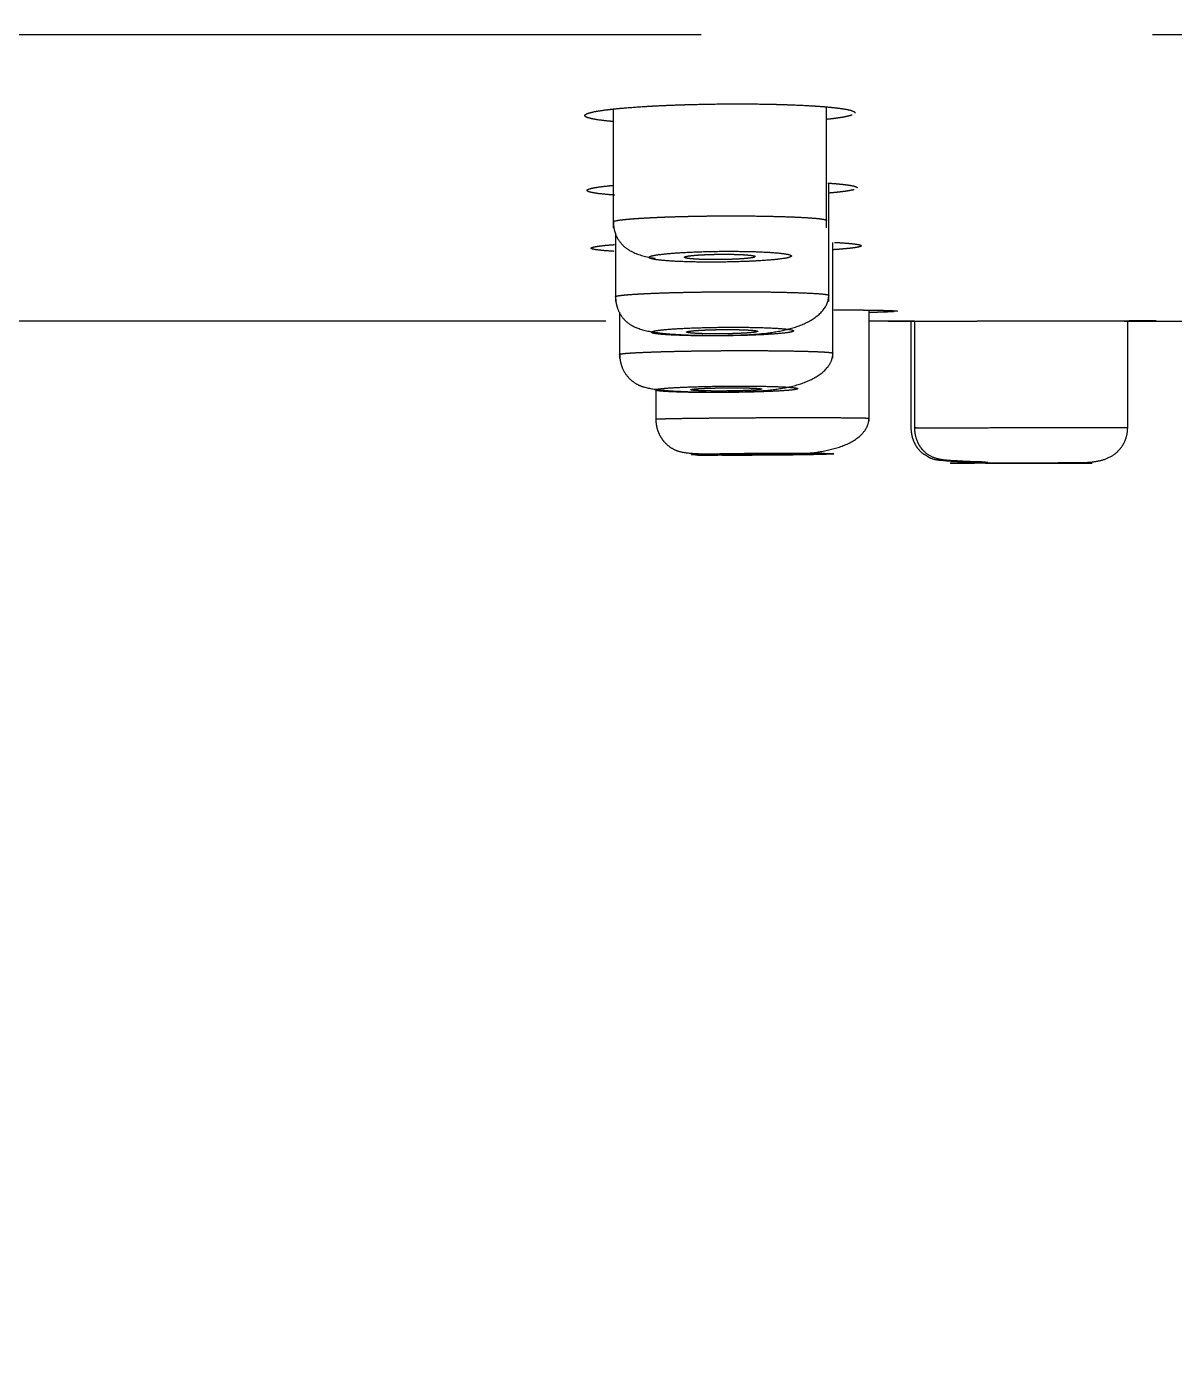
# Model space of a CAD drawing. Header units: millimetres. Extents: x 6110 to 6704, y -2661 to -1821.
# Drawn here: x 6484.931 to 6488.965, y -2119.701 to -2114.995 of the extents above; entities that cross this region are included whole.
import ezdxf

# ---------------------------------------------------------------- set-up
doc = ezdxf.new("R2010")
doc.units = ezdxf.units.MM
doc.header["$LTSCALE"] = 0.1
doc.linetypes.add('HIDDEN2', pattern=[4.7625, 3.175, -1.5875])
doc.layers.add('1', color=4, linetype='HIDDEN2', lineweight=13)
doc.layers.add('DIM', color=3, linetype='Continuous', lineweight=9)

msp = doc.modelspace()

# ---------------------------------------------------------------- hatches: boundary and pattern name
at = {"layer": 'DIM'}
h = msp.add_hatch(dxfattribs=at)
h.set_pattern_fill('ANSI31', color=2)
edge = h.paths.add_edge_path()
edge.add_line((6619.6172, -2595.9805), (6619.6172, -1962.2056))
edge.add_line((6634.6172, -1966.1101), (6619.6172, -1966.1101))
edge.add_line((6634.6172, -2610.9805), (6634.6172, -1966.1101))
edge.add_line((6634.6172, -2610.9805), (6184.4567, -2610.9805))
edge.add_line((6619.6172, -2595.9805), (6184.4567, -2595.9805))
edge.add_line((6184.4567, -2610.9805), (6184.4567, -2595.9805))

# ---------------------------------------------------------------- linework, layer by layer
at = {"layer": '1', "color": 8, "linetype": 'HIDDEN2', "lineweight": -3, "ltscale": 10}
for p, q in [((6511.114, -2115.0233), (6484.3069, -2115.0233)), ((6486.9928, -2115.2839), (6486.9928, -2115.7017)), ((6487.7428, -2115.7017), (6487.7428, -2115.2772)), ((6487.7506, -2115.9606), (6487.7506, -2115.5451)), ((6487.0006, -2115.7203), (6487.0006, -2115.9606)), ((6487.765, -2116.1596), (6487.765, -2115.753)), ((6487.015, -2115.9978), (6487.015, -2116.1596)), ((6487.892, -2116.38), (6487.892, -2115.991)), ((6486.9672, -2116.0297), (6484.6245, -2116.0297)), ((6487.9592, -2116.0297), (6487.892, -2116.0297)), ((6488.0516, -2116.0297), (6487.9592, -2116.0297)), ((6488.0394, -2116.0297), (6488.0394, -2116.4077)), ((6488.0516, -2116.0296), (6488.0516, -2116.4077)), ((6488.8016, -2116.4077), (6488.8016, -2116.0283)), ((6487.142, -2116.2681), (6487.142, -2116.38))]:
    msp.add_line(p, q, dxfattribs=at)
msp.add_arc((6488.7045, -1866.0297), 250, 270.019458, 270.300146, dxfattribs=at)
for points, knots in [([(6486.9904, -2115.3278), (6486.9863, -2115.3275), (6486.9823, -2115.3271), (6486.9607, -2115.325), (6486.9455, -2115.3231), (6486.9299, -2115.3205), (6486.9269, -2115.32), (6486.9213, -2115.319), (6486.9187, -2115.3184), (6486.9114, -2115.3168), (6486.9073, -2115.3157), (6486.8973, -2115.3124), (6486.8936, -2115.3101), (6486.8925, -2115.3066), (6486.893, -2115.3054), (6486.8953, -2115.303), (6486.8992, -2115.3007), (6486.906, -2115.2983), (6486.9123, -2115.2965), (6486.9146, -2115.296), (6486.9195, -2115.2948), (6486.9222, -2115.2942), (6486.9363, -2115.2913), (6486.9502, -2115.2891), (6486.971, -2115.2864), (6486.9753, -2115.2859), (6486.9843, -2115.2848), (6486.989, -2115.2843), (6487.0035, -2115.2827), (6487.0136, -2115.2817), (6487.0457, -2115.2789), (6487.0692, -2115.2771), (6487.1011, -2115.2751), (6487.1077, -2115.2747), (6487.1209, -2115.2739), (6487.1276, -2115.2735), (6487.1479, -2115.2724), (6487.1756, -2115.2711), (6487.2046, -2115.27), (6487.2267, -2115.2692), (6487.2342, -2115.269), (6487.2492, -2115.2685), (6487.2569, -2115.2683), (6487.2951, -2115.2672), (6487.3259, -2115.2666), (6487.3724, -2115.2661), (6487.3879, -2115.266), (6487.4114, -2115.2659), (6487.4192, -2115.2658), (6487.4347, -2115.2658), (6487.4424, -2115.2659), (6487.4807, -2115.266), (6487.5106, -2115.2663), (6487.5469, -2115.267), (6487.5541, -2115.2672), (6487.5684, -2115.2675), (6487.5755, -2115.2677), (6487.5964, -2115.2683), (6487.6099, -2115.2688), (6487.6491, -2115.2703), (6487.6735, -2115.2715), (6487.7018, -2115.2733), (6487.7074, -2115.2736), (6487.7181, -2115.2744), (6487.7233, -2115.2748), (6487.7384, -2115.276), (6487.7574, -2115.2776), (6487.774, -2115.2795), (6487.7854, -2115.2809), (6487.7891, -2115.2814), (6487.7961, -2115.2824), (6487.7994, -2115.2829), (6487.8151, -2115.2854), (6487.8247, -2115.2876), (6487.8331, -2115.2903), (6487.8346, -2115.2909), (6487.8373, -2115.292), (6487.8384, -2115.2926), (6487.8412, -2115.2944), (6487.8423, -2115.2955), (6487.8427, -2115.297), (6487.8428, -2115.2972), (6487.8428, -2115.2975)], [0, 0, 0, 0, 0.011228, 0.011228, 0.062966, 0.062966, 0.075901, 0.075901, 0.088835, 0.088835, 0.114705, 0.114705, 0.166443, 0.166443, 0.192312, 0.192312, 0.218182, 0.244051, 0.244051, 0.256985, 0.256985, 0.26992, 0.26992, 0.321659, 0.321659, 0.334593, 0.334593, 0.347528, 0.347528, 0.373397, 0.373397, 0.425136, 0.425136, 0.43807, 0.43807, 0.451005, 0.451005, 0.476874, 0.502743, 0.502743, 0.515678, 0.515678, 0.528613, 0.528613, 0.580351, 0.580351, 0.60622, 0.60622, 0.619155, 0.619155, 0.63209, 0.63209, 0.683828, 0.683828, 0.696763, 0.696763, 0.709698, 0.709698, 0.735567, 0.735567, 0.787305, 0.787305, 0.80024, 0.80024, 0.813175, 0.813175, 0.839044, 0.864913, 0.864913, 0.877848, 0.877848, 0.890782, 0.890782, 0.942521, 0.942521, 0.955455, 0.955455, 0.96839, 0.96839, 0.994259, 0.994259, 1, 1, 1, 1]), ([(6487.8322, -2115.3052), (6487.8318, -2115.3053), (6487.8314, -2115.3054), (6487.8293, -2115.3062), (6487.8274, -2115.3067), (6487.8212, -2115.3085), (6487.8114, -2115.3108), (6487.7989, -2115.3131), (6487.7884, -2115.3148), (6487.7847, -2115.3153), (6487.777, -2115.3164), (6487.773, -2115.317), (6487.7613, -2115.3185), (6487.7534, -2115.3194), (6487.7449, -2115.3203)], [0, 0, 0, 0, 0.024004, 0.024004, 0.135165, 0.135165, 0.357487, 0.579809, 0.579809, 0.69097, 0.69097, 0.802131, 0.802131, 1, 1, 1, 1]), ([(6486.9985, -2115.5866), (6486.994, -2115.5863), (6486.9896, -2115.586), (6486.9677, -2115.5843), (6486.9526, -2115.5828), (6486.9371, -2115.5809), (6486.9341, -2115.5805), (6486.9286, -2115.5796), (6486.926, -2115.5792), (6486.9188, -2115.5779), (6486.9148, -2115.5771), (6486.9049, -2115.5744), (6486.9012, -2115.5726), (6486.9005, -2115.5703), (6486.9005, -2115.5698), (6486.901, -2115.5689), (6486.9014, -2115.5684), (6486.9033, -2115.567), (6486.9073, -2115.5651), (6486.9142, -2115.5632), (6486.9205, -2115.5618), (6486.9228, -2115.5613), (6486.9278, -2115.5604), (6486.9305, -2115.5599), (6486.9447, -2115.5576), (6486.9588, -2115.5558), (6486.9797, -2115.5536), (6486.984, -2115.5532), (6486.9893, -2115.5527), (6486.99, -2115.5526), (6486.9908, -2115.5526)], [0, 0, 0, 0, 0.036225, 0.036225, 0.1894, 0.1894, 0.227693, 0.227693, 0.265987, 0.265987, 0.342574, 0.342574, 0.495748, 0.495748, 0.534042, 0.534042, 0.572336, 0.572336, 0.648923, 0.72551, 0.72551, 0.763804, 0.763804, 0.802097, 0.802097, 0.955272, 0.955272, 0.993565, 0.993565, 1, 1, 1, 1]), ([(6487.7477, -2115.5443), (6487.7538, -2115.5447), (6487.769, -2115.5458), (6487.7825, -2115.547), (6487.7939, -2115.5481), (6487.7975, -2115.5485), (6487.8045, -2115.5493), (6487.8078, -2115.5497), (6487.8234, -2115.5517), (6487.8329, -2115.5534), (6487.8412, -2115.5556), (6487.8427, -2115.556), (6487.8453, -2115.5569), (6487.8464, -2115.5574), (6487.8491, -2115.5587), (6487.8502, -2115.5597), (6487.8505, -2115.5608), (6487.8506, -2115.561), (6487.8506, -2115.5611)], [0, 0, 0, 0, 0.09372, 0.240154, 0.240154, 0.313372, 0.313372, 0.386589, 0.386589, 0.679458, 0.679458, 0.752676, 0.752676, 0.825893, 0.825893, 0.972328, 0.972328, 1, 1, 1, 1]), ([(6487.8395, -2115.5674), (6487.8392, -2115.5675), (6487.8388, -2115.5676), (6487.8367, -2115.5682), (6487.8348, -2115.5686), (6487.8285, -2115.57), (6487.8186, -2115.5719), (6487.806, -2115.5737), (6487.7954, -2115.5751), (6487.7917, -2115.5755), (6487.784, -2115.5764), (6487.7799, -2115.5768), (6487.7685, -2115.578), (6487.7608, -2115.5787), (6487.7527, -2115.5795)], [0, 0, 0, 0, 0.021352, 0.021352, 0.133685, 0.133685, 0.358352, 0.583019, 0.583019, 0.695352, 0.695352, 0.807685, 0.807685, 1, 1, 1, 1]), ([(6486.9928, -2115.681), (6486.9927, -2115.6803), (6486.9953, -2115.6779), (6487.0099, -2115.675), (6487.0338, -2115.6721), (6487.0529, -2115.6704), (6487.0742, -2115.6688), (6487.0972, -2115.6673), (6487.1214, -2115.666), (6487.1463, -2115.6648), (6487.1715, -2115.6637), (6487.1887, -2115.6631), (6487.1973, -2115.6629)], [0, 0, 0, 0, 0.105606, 0.339792, 0.435151, 0.526843, 0.614868, 0.699227, 0.779919, 0.856945, 0.930305, 1, 1, 1, 1]), ([(6486.9932, -2115.6811), (6486.9935, -2115.6919), (6486.996, -2115.7133), (6487.0079, -2115.7415), (6487.0266, -2115.765), (6487.0626, -2115.791), (6487.1028, -2115.8027), (6487.1361, -2115.8084), (6487.1407, -2115.8092)], [0, 0, 0, 0, 0.111195, 0.23912, 0.387009, 0.555343, 0.940167, 1, 1, 1, 1]), ([(6487.1973, -2115.6629), (6487.208, -2115.6625), (6487.23, -2115.6619), (6487.264, -2115.6611), (6487.2984, -2115.6604), (6487.3331, -2115.6599), (6487.3756, -2115.6596), (6487.4267, -2115.6595), (6487.486, -2115.6599), (6487.5449, -2115.6609), (6487.601, -2115.6624), (6487.6518, -2115.6645), (6487.6944, -2115.6671), (6487.7257, -2115.6702), (6487.74, -2115.6732), (6487.7427, -2115.6753), (6487.7428, -2115.676), (6487.7428, -2115.6761)], [0, 0, 0, 0, 0.047415, 0.094245, 0.140491, 0.186153, 0.231232, 0.306833, 0.386223, 0.469406, 0.556387, 0.647169, 0.741754, 0.840144, 0.94234, 0.993175, 1, 1, 1, 1]), ([(6486.9963, -2115.7844), (6486.9794, -2115.7834), (6486.965, -2115.7824), (6486.95, -2115.7809), (6486.9471, -2115.7807), (6486.9417, -2115.78), (6486.9392, -2115.7797), (6486.9322, -2115.7788), (6486.9283, -2115.7782), (6486.9187, -2115.7762), (6486.9153, -2115.7749), (6486.9149, -2115.7731), (6486.9151, -2115.7728), (6486.9157, -2115.7721), (6486.9162, -2115.7717), (6486.9182, -2115.7707), (6486.9224, -2115.7693), (6486.9296, -2115.7679), (6486.9362, -2115.7668), (6486.9385, -2115.7664), (6486.9437, -2115.7657), (6486.9464, -2115.7654), (6486.9609, -2115.7636), (6486.9752, -2115.7623), (6486.9937, -2115.7608), (6486.9952, -2115.7607), (6486.9967, -2115.7606)], [0, 0, 0, 0, 0.160592, 0.160592, 0.201833, 0.201833, 0.243073, 0.243073, 0.325554, 0.325554, 0.490517, 0.490517, 0.531757, 0.531757, 0.572998, 0.572998, 0.655479, 0.73796, 0.73796, 0.779201, 0.779201, 0.820441, 0.820441, 0.985404, 0.985404, 1, 1, 1, 1]), ([(6487.2553, -2115.7875), (6487.2553, -2115.7875), (6487.2552, -2115.7875), (6487.2328, -2115.7886), (6487.2119, -2115.7899), (6487.1738, -2115.7931), (6487.1569, -2115.7951), (6487.1322, -2115.7992), (6487.124, -2115.8013), (6487.1174, -2115.8056), (6487.1188, -2115.8078), (6487.131, -2115.8118), (6487.1419, -2115.8137), (6487.1713, -2115.817), (6487.1904, -2115.8184), (6487.2338, -2115.8206), (6487.2589, -2115.8214), (6487.3115, -2115.8223), (6487.3397, -2115.8224), (6487.3956, -2115.8219), (6487.4239, -2115.8212), (6487.467, -2115.8197), (6487.4832, -2115.819), (6487.5223, -2115.8168), (6487.5441, -2115.8152), (6487.5799, -2115.8115), (6487.5942, -2115.8095), (6487.6135, -2115.8053), (6487.6187, -2115.8031), (6487.6195, -2115.7989), (6487.615, -2115.7968), (6487.5972, -2115.7929), (6487.5836, -2115.7911), (6487.5493, -2115.7881), (6487.5281, -2115.7869), (6487.4812, -2115.785), (6487.4549, -2115.7845), (6487.4006, -2115.784), (6487.3719, -2115.7841), (6487.3134, -2115.7852), (6487.2828, -2115.7862), (6487.2553, -2115.7875)], [0, 0, 0, 0, 0.000052, 0.000052, 0.048301, 0.048301, 0.102231, 0.102231, 0.156152, 0.156152, 0.20997, 0.20997, 0.263634, 0.263634, 0.317163, 0.317163, 0.370632, 0.370632, 0.424128, 0.424128, 0.477622, 0.477622, 0.511132, 0.511132, 0.565006, 0.565006, 0.618944, 0.618944, 0.672843, 0.672843, 0.726616, 0.726616, 0.780232, 0.780232, 0.833731, 0.833731, 0.8872, 0.8872, 0.940743, 0.940743, 1, 1, 1, 1]), ([(6487.7702, -2115.7528), (6487.7743, -2115.753), (6487.7873, -2115.7537), (6487.7989, -2115.7545), (6487.8102, -2115.7553), (6487.8138, -2115.7556), (6487.8206, -2115.7562), (6487.8239, -2115.7565), (6487.8391, -2115.7579), (6487.8484, -2115.7592), (6487.858, -2115.7611), (6487.8605, -2115.7618), (6487.8639, -2115.7632), (6487.8648, -2115.7639), (6487.8653, -2115.766), (6487.8626, -2115.7674), (6487.8555, -2115.7691), (6487.8538, -2115.7695), (6487.8502, -2115.7702), (6487.8482, -2115.7706), (6487.8417, -2115.7716), (6487.8315, -2115.773), (6487.8186, -2115.7744), (6487.8079, -2115.7754), (6487.8042, -2115.7758), (6487.7963, -2115.7764), (6487.7922, -2115.7768), (6487.7813, -2115.7776), (6487.7744, -2115.7781), (6487.7671, -2115.7786)], [0, 0, 0, 0, 0.033165, 0.108883, 0.108883, 0.146741, 0.146741, 0.1846, 0.1846, 0.336035, 0.336035, 0.411752, 0.411752, 0.487469, 0.487469, 0.638904, 0.638904, 0.676763, 0.676763, 0.714621, 0.714621, 0.790339, 0.866056, 0.866056, 0.903915, 0.903915, 0.941773, 0.941773, 1, 1, 1, 1]), ([(6487.4564, -2115.8098), (6487.4506, -2115.8103), (6487.4443, -2115.8108), (6487.4342, -2115.8114), (6487.4307, -2115.8116), (6487.4235, -2115.8119), (6487.4197, -2115.8121), (6487.4084, -2115.8126), (6487.4006, -2115.8128), (6487.3886, -2115.8132), (6487.3845, -2115.8132), (6487.3763, -2115.8134), (6487.3722, -2115.8134), (6487.3599, -2115.8136), (6487.3518, -2115.8136), (6487.3417, -2115.8135), (6487.3397, -2115.8135), (6487.3357, -2115.8135), (6487.3298, -2115.8134), (6487.3201, -2115.8133), (6487.3128, -2115.8131), (6487.3073, -2115.8129), (6487.3055, -2115.8129), (6487.302, -2115.8127), (6487.3002, -2115.8127), (6487.2917, -2115.8123), (6487.2854, -2115.812), (6487.2767, -2115.8114), (6487.2739, -2115.8112), (6487.2687, -2115.8108), (6487.2662, -2115.8106), (6487.2594, -2115.8099), (6487.2556, -2115.8094), (6487.2508, -2115.8086), (6487.2494, -2115.8083), (6487.247, -2115.8077), (6487.246, -2115.8074), (6487.2436, -2115.8065), (6487.2428, -2115.8059), (6487.2428, -2115.8047), (6487.2435, -2115.8041), (6487.2459, -2115.8031), (6487.2469, -2115.8028), (6487.2492, -2115.8022), (6487.2506, -2115.8019), (6487.2553, -2115.801), (6487.2591, -2115.8004), (6487.2658, -2115.7996), (6487.2683, -2115.7993), (6487.2735, -2115.7988), (6487.2762, -2115.7985), (6487.2848, -2115.7978), (6487.2911, -2115.7973), (6487.3013, -2115.7967), (6487.3049, -2115.7965), (6487.3121, -2115.7961), (6487.3194, -2115.7958), (6487.3271, -2115.7955), (6487.3349, -2115.7952), (6487.3389, -2115.7951), (6487.351, -2115.7948), (6487.3592, -2115.7947), (6487.3714, -2115.7945), (6487.3755, -2115.7945), (6487.3816, -2115.7945), (6487.3837, -2115.7945), (6487.3878, -2115.7945), (6487.3898, -2115.7945), (6487.3998, -2115.7946), (6487.4076, -2115.7947), (6487.419, -2115.7949), (6487.4228, -2115.795), (6487.43, -2115.7952), (6487.4336, -2115.7953), (6487.4437, -2115.7957), (6487.4501, -2115.7961), (6487.4588, -2115.7966), (6487.4616, -2115.7968), (6487.4668, -2115.7973), (6487.4717, -2115.7977), (6487.4759, -2115.7982), (6487.4798, -2115.7987), (6487.4816, -2115.799), (6487.4863, -2115.7998), (6487.4887, -2115.8004), (6487.4911, -2115.8012), (6487.4917, -2115.8015), (6487.4926, -2115.8021), (6487.4928, -2115.8025), (6487.4928, -2115.8028), (6487.4928, -2115.8028), (6487.4928, -2115.8028)], [0, 0, 0, 0, 0.0357, 0.0357, 0.05355, 0.05355, 0.0714, 0.0714, 0.107099, 0.107099, 0.124949, 0.124949, 0.142799, 0.142799, 0.178499, 0.178499, 0.187424, 0.187424, 0.196349, 0.214199, 0.232048, 0.232048, 0.240973, 0.240973, 0.249898, 0.249898, 0.285598, 0.285598, 0.303448, 0.303448, 0.321298, 0.321298, 0.356998, 0.356998, 0.374848, 0.374848, 0.392697, 0.392697, 0.428397, 0.428397, 0.464097, 0.464097, 0.481947, 0.481947, 0.499797, 0.499797, 0.535496, 0.535496, 0.553346, 0.553346, 0.571196, 0.571196, 0.606896, 0.606896, 0.624746, 0.624746, 0.642596, 0.660446, 0.660446, 0.678296, 0.678296, 0.713995, 0.713995, 0.731845, 0.731845, 0.74077, 0.74077, 0.749695, 0.749695, 0.785395, 0.785395, 0.803245, 0.803245, 0.821095, 0.821095, 0.856794, 0.856794, 0.874644, 0.874644, 0.892494, 0.910344, 0.910344, 0.928194, 0.928194, 0.963894, 0.963894, 0.981744, 0.981744, 0.999593, 0.999593, 1, 1, 1, 1]), ([(6487.4895, -2115.805), (6487.4889, -2115.8052), (6487.4882, -2115.8054), (6487.4863, -2115.8059), (6487.4836, -2115.8065), (6487.4802, -2115.8071), (6487.4764, -2115.8076), (6487.4743, -2115.8079), (6487.4674, -2115.8088), (6487.4623, -2115.8093), (6487.4564, -2115.8098)], [0, 0, 0, 0, 0.108398, 0.108398, 0.286718, 0.465039, 0.465039, 0.643359, 0.643359, 1, 1, 1, 1]), ([(6487.0006, -2115.944), (6487.0004, -2115.9433), (6487.0034, -2115.9415), (6487.0197, -2115.9389), (6487.0469, -2115.9364), (6487.074, -2115.9346), (6487.1045, -2115.9329), (6487.1368, -2115.9315), (6487.1701, -2115.9303), (6487.193, -2115.9296), (6487.2043, -2115.9293)], [0, 0, 0, 0, 0.128952, 0.342735, 0.469553, 0.589462, 0.702463, 0.808553, 0.907732, 1, 1, 1, 1]), ([(6487.2043, -2115.9293), (6487.2178, -2115.929), (6487.2455, -2115.9283), (6487.2885, -2115.9275), (6487.332, -2115.9269), (6487.3834, -2115.9265), (6487.4438, -2115.9263), (6487.5121, -2115.9268), (6487.5787, -2115.9278), (6487.6401, -2115.9294), (6487.6922, -2115.9315), (6487.7308, -2115.9342), (6487.7475, -2115.9368), (6487.7504, -2115.9386), (6487.7506, -2115.9392), (6487.7506, -2115.9392)], [0, 0, 0, 0, 0.059501, 0.118013, 0.175537, 0.232074, 0.319458, 0.411517, 0.508254, 0.60967, 0.715769, 0.82655, 0.942014, 0.992788, 1, 1, 1, 1]), ([(6487.001, -2115.944), (6487.001, -2115.9509), (6487.0021, -2115.9644), (6487.0086, -2115.9901), (6487.0236, -2116.0177), (6487.0481, -2116.0406), (6487.0854, -2116.0594), (6487.1482, -2116.0721), (6487.2345, -2116.0781), (6487.302, -2116.0798), (6487.3315, -2116.0798), (6487.3392, -2116.0798)], [0, 0, 0, 0, 0.041384, 0.083532, 0.17016, 0.261887, 0.36144, 0.580316, 0.822186, 0.954376, 1, 1, 1, 1]), ([(6487.3392, -2116.0798), (6487.3549, -2116.08), (6487.4196, -2116.0798), (6487.5123, -2116.0764), (6487.6096, -2116.0598), (6487.6815, -2116.0343), (6487.7371, -2115.9923), (6487.7498, -2115.9584), (6487.7503, -2115.9392)], [0, 0, 0, 0, 0.082123, 0.341354, 0.484182, 0.642322, 0.816694, 1, 1, 1, 1]), ([(6487.7679, -2115.9899), (6487.7718, -2115.9899), (6487.7757, -2115.9899), (6487.8053, -2115.99), (6487.8293, -2115.9902), (6487.8571, -2115.9904), (6487.8626, -2115.9905), (6487.8731, -2115.9906), (6487.8782, -2115.9907), (6487.893, -2115.9909), (6487.9115, -2115.9911), (6487.9276, -2115.9914), (6487.9387, -2115.9917), (6487.9422, -2115.9918), (6487.949, -2115.9919), (6487.9522, -2115.992), (6487.9672, -2115.9925), (6487.9763, -2115.9929), (6487.9856, -2115.9935), (6487.9879, -2115.9937), (6487.9911, -2115.9942), (6487.992, -2115.9944), (6487.992, -2115.9947), (6487.992, -2115.9947), (6487.992, -2115.9947)], [0, 0, 0, 0, 0.028576, 0.028576, 0.222305, 0.222305, 0.270737, 0.270737, 0.31917, 0.31917, 0.416034, 0.512899, 0.512899, 0.561331, 0.561331, 0.609763, 0.609763, 0.803493, 0.803493, 0.900357, 0.900357, 0.997222, 0.997222, 1, 1, 1, 1]), ([(6487.979, -2115.9964), (6487.9788, -2115.9964), (6487.9785, -2115.9965), (6487.9764, -2115.9966), (6487.9743, -2115.9967), (6487.9676, -2115.9971), (6487.9573, -2115.9976), (6487.9442, -2115.9981), (6487.9333, -2115.9985), (6487.9295, -2115.9986), (6487.9215, -2115.9988), (6487.9173, -2115.9989), (6487.907, -2115.9992), (6487.9006, -2115.9994), (6487.894, -2115.9996)], [0, 0, 0, 0, 0.016869, 0.016869, 0.133964, 0.133964, 0.368155, 0.602346, 0.602346, 0.719441, 0.719441, 0.836537, 0.836537, 1, 1, 1, 1]), ([(6487.2625, -2116.0541), (6487.2625, -2116.0541), (6487.2625, -2116.0541), (6487.2398, -2116.055), (6487.2186, -2116.0561), (6487.1805, -2116.0588), (6487.1638, -2116.0604), (6487.1394, -2116.0636), (6487.1314, -2116.0654), (6487.1251, -2116.0688), (6487.1267, -2116.0705), (6487.1392, -2116.0737), (6487.1502, -2116.0752), (6487.18, -2116.0777), (6487.1992, -2116.0788), (6487.2429, -2116.0805), (6487.2681, -2116.0811), (6487.3209, -2116.0817), (6487.3492, -2116.0817), (6487.4051, -2116.0811), (6487.4335, -2116.0806), (6487.4764, -2116.0793), (6487.4925, -2116.0787), (6487.5314, -2116.0769), (6487.5531, -2116.0755), (6487.5885, -2116.0726), (6487.6027, -2116.0709), (6487.6216, -2116.0676), (6487.6266, -2116.0658), (6487.627, -2116.0624), (6487.6224, -2116.0608), (6487.6042, -2116.0578), (6487.5905, -2116.0564), (6487.5559, -2116.054), (6487.5346, -2116.0531), (6487.4875, -2116.0517), (6487.461, -2116.0513), (6487.4065, -2116.0511), (6487.3778, -2116.0512), (6487.3198, -2116.0522), (6487.2897, -2116.053), (6487.2625, -2116.0541)], [0, 0, 0, 0, 0.000045, 0.000045, 0.049057, 0.049057, 0.102908, 0.102908, 0.156747, 0.156747, 0.210516, 0.210516, 0.264186, 0.264186, 0.317772, 0.317772, 0.371325, 0.371325, 0.424899, 0.424899, 0.478473, 0.478473, 0.511926, 0.511926, 0.565745, 0.565745, 0.6196, 0.6196, 0.673424, 0.673424, 0.727163, 0.727163, 0.780803, 0.780803, 0.83437, 0.83437, 0.887925, 0.887925, 0.941533, 0.941533, 1, 1, 1, 1]), ([(6487.4641, -2116.0714), (6487.4583, -2116.0718), (6487.452, -2116.0722), (6487.4418, -2116.0727), (6487.4384, -2116.0728), (6487.4311, -2116.0731), (6487.4274, -2116.0733), (6487.416, -2116.0737), (6487.4082, -2116.0739), (6487.3962, -2116.0742), (6487.3921, -2116.0742), (6487.3839, -2116.0744), (6487.3798, -2116.0744), (6487.3676, -2116.0745), (6487.3595, -2116.0746), (6487.3474, -2116.0745), (6487.3433, -2116.0745), (6487.3355, -2116.0744), (6487.3278, -2116.0743), (6487.3204, -2116.0742), (6487.315, -2116.0741), (6487.3132, -2116.074), (6487.3097, -2116.0739), (6487.308, -2116.0739), (6487.2994, -2116.0736), (6487.2931, -2116.0734), (6487.2844, -2116.073), (6487.2817, -2116.0728), (6487.2764, -2116.0725), (6487.274, -2116.0723), (6487.2672, -2116.0717), (6487.2633, -2116.0713), (6487.2586, -2116.0707), (6487.2572, -2116.0705), (6487.2548, -2116.07), (6487.2538, -2116.0698), (6487.2514, -2116.0691), (6487.2506, -2116.0686), (6487.2505, -2116.0676), (6487.2513, -2116.0672), (6487.2537, -2116.0664), (6487.2547, -2116.0662), (6487.257, -2116.0657), (6487.2584, -2116.0654), (6487.2631, -2116.0647), (6487.2669, -2116.0642), (6487.2737, -2116.0635), (6487.2761, -2116.0633), (6487.2813, -2116.0629), (6487.2841, -2116.0627), (6487.2927, -2116.0621), (6487.299, -2116.0617), (6487.3092, -2116.0612), (6487.3128, -2116.061), (6487.32, -2116.0607), (6487.3273, -2116.0604), (6487.335, -2116.0602), (6487.3428, -2116.06), (6487.3468, -2116.0599), (6487.3589, -2116.0596), (6487.3671, -2116.0595), (6487.3793, -2116.0594), (6487.3834, -2116.0594), (6487.3895, -2116.0593), (6487.3916, -2116.0593), (6487.3957, -2116.0593), (6487.3977, -2116.0593), (6487.4077, -2116.0593), (6487.4155, -2116.0594), (6487.4269, -2116.0596), (6487.4306, -2116.0597), (6487.4379, -2116.0598), (6487.4414, -2116.0599), (6487.4516, -2116.0602), (6487.4579, -2116.0605), (6487.4667, -2116.0609), (6487.4694, -2116.0611), (6487.4746, -2116.0614), (6487.4795, -2116.0618), (6487.4837, -2116.0621), (6487.4876, -2116.0625), (6487.4894, -2116.0627), (6487.4941, -2116.0634), (6487.4965, -2116.0638), (6487.4989, -2116.0645), (6487.4995, -2116.0648), (6487.5003, -2116.0652), (6487.5005, -2116.0655), (6487.5006, -2116.0657), (6487.5006, -2116.0657), (6487.5006, -2116.0657)], [0, 0, 0, 0, 0.035705, 0.035705, 0.053558, 0.053558, 0.07141, 0.07141, 0.107115, 0.107115, 0.124968, 0.124968, 0.14282, 0.14282, 0.178525, 0.178525, 0.196378, 0.196378, 0.21423, 0.232083, 0.232083, 0.241009, 0.241009, 0.249935, 0.249935, 0.28564, 0.28564, 0.303493, 0.303493, 0.321345, 0.321345, 0.35705, 0.35705, 0.374903, 0.374903, 0.392755, 0.392755, 0.42846, 0.42846, 0.464165, 0.464165, 0.482018, 0.482018, 0.49987, 0.49987, 0.535575, 0.535575, 0.553428, 0.553428, 0.57128, 0.57128, 0.606985, 0.606985, 0.624838, 0.624838, 0.64269, 0.660543, 0.660543, 0.678395, 0.678395, 0.7141, 0.7141, 0.731953, 0.731953, 0.740879, 0.740879, 0.749805, 0.749805, 0.78551, 0.78551, 0.803363, 0.803363, 0.821215, 0.821215, 0.85692, 0.85692, 0.874773, 0.874773, 0.892625, 0.910478, 0.910478, 0.92833, 0.92833, 0.964035, 0.964035, 0.981888, 0.981888, 0.99974, 0.99974, 1, 1, 1, 1]), ([(6487.4972, -2116.0675), (6487.4966, -2116.0677), (6487.496, -2116.0678), (6487.4941, -2116.0682), (6487.4914, -2116.0687), (6487.4879, -2116.0692), (6487.4841, -2116.0696), (6487.482, -2116.0699), (6487.4751, -2116.0706), (6487.4699, -2116.071), (6487.4641, -2116.0714)], [0, 0, 0, 0, 0.106193, 0.106193, 0.284955, 0.463716, 0.463716, 0.642477, 0.642477, 1, 1, 1, 1]), ([(6487.9592, -2116.0297), (6487.9636, -2116.0297), (6487.9697, -2116.0297), (6487.9854, -2116.0297), (6487.995, -2116.0297), (6488.0091, -2116.0297), (6488.0121, -2116.0297), (6488.0181, -2116.0297), (6488.0275, -2116.0296), (6488.0378, -2116.0296), (6488.0592, -2116.0296), (6488.075, -2116.0296), (6488.0964, -2116.0296), (6488.1008, -2116.0296), (6488.1097, -2116.0295), (6488.1143, -2116.0295), (6488.1282, -2116.0295), (6488.1377, -2116.0295), (6488.167, -2116.0294), (6488.1875, -2116.0294), (6488.2196, -2116.0294), (6488.2305, -2116.0293), (6488.2473, -2116.0293), (6488.253, -2116.0293), (6488.2643, -2116.0293), (6488.2701, -2116.0293), (6488.2987, -2116.0292), (6488.322, -2116.0292), (6488.3576, -2116.0291), (6488.3695, -2116.0291), (6488.3876, -2116.029), (6488.3936, -2116.029), (6488.4058, -2116.029), (6488.4119, -2116.029), (6488.4422, -2116.0289), (6488.4903, -2116.0288), (6488.5375, -2116.0287), (6488.5667, -2116.0287), (6488.5725, -2116.0287), (6488.584, -2116.0287), (6488.6011, -2116.0286), (6488.6177, -2116.0286), (6488.6503, -2116.0285), (6488.6713, -2116.0285), (6488.6964, -2116.0285), (6488.7014, -2116.0285), (6488.7112, -2116.0284), (6488.7161, -2116.0284), (6488.7304, -2116.0284), (6488.7396, -2116.0284), (6488.7661, -2116.0284), (6488.7825, -2116.0284), (6488.8051, -2116.0283), (6488.8123, -2116.0283), (6488.826, -2116.0283), (6488.8325, -2116.0283), (6488.8505, -2116.0283), (6488.8608, -2116.0283), (6488.8739, -2116.0283), (6488.8778, -2116.0284), (6488.8831, -2116.0284), (6488.8847, -2116.0284), (6488.8878, -2116.0284), (6488.8892, -2116.0284), (6488.8957, -2116.0284), (6488.899, -2116.0284), (6488.9014, -2116.0285), (6488.9017, -2116.0285), (6488.9015, -2116.0285), (6488.9013, -2116.0285), (6488.9007, -2116.0286), (6488.9002, -2116.0286), (6488.8976, -2116.0286), (6488.8896, -2116.0287), (6488.8746, -2116.0288), (6488.863, -2116.0288), (6488.8605, -2116.0289), (6488.8555, -2116.0289), (6488.8475, -2116.0289), (6488.8387, -2116.029), (6488.8244, -2116.029), (6488.8156, -2116.029), (6488.8062, -2116.0291)], [0, 0, 0, 0, 0.042282, 0.042282, 0.084565, 0.084565, 0.095135, 0.095135, 0.105706, 0.126847, 0.126847, 0.16913, 0.16913, 0.1797, 0.1797, 0.190271, 0.190271, 0.211412, 0.211412, 0.253694, 0.253694, 0.274836, 0.274836, 0.285406, 0.285406, 0.295977, 0.295977, 0.338259, 0.338259, 0.3594, 0.3594, 0.369971, 0.369971, 0.380542, 0.380542, 0.422824, 0.465106, 0.465106, 0.475677, 0.475677, 0.486248, 0.507389, 0.507389, 0.549671, 0.549671, 0.560242, 0.560242, 0.570812, 0.570812, 0.591954, 0.591954, 0.634236, 0.634236, 0.655377, 0.655377, 0.676518, 0.676518, 0.718801, 0.718801, 0.739942, 0.739942, 0.750513, 0.750513, 0.761083, 0.761083, 0.803366, 0.803366, 0.824507, 0.824507, 0.835077, 0.835077, 0.845648, 0.845648, 0.88793, 0.930213, 0.930213, 0.940783, 0.940783, 0.951354, 0.972495, 0.972495, 1, 1, 1, 1]), ([(6487.015, -2116.1469), (6487.0148, -2116.1463), (6487.0183, -2116.1449), (6487.0365, -2116.1428), (6487.0667, -2116.1408), (6487.1012, -2116.1392), (6487.1393, -2116.1378), (6487.1789, -2116.1366), (6487.2064, -2116.136), (6487.2199, -2116.1357)], [0, 0, 0, 0, 0.149026, 0.345317, 0.497874, 0.639625, 0.770565, 0.890692, 1, 1, 1, 1]), ([(6487.0154, -2116.1469), (6487.0155, -2116.1553), (6487.017, -2116.1713), (6487.026, -2116.2009), (6487.0456, -2116.2306), (6487.0743, -2116.2522), (6487.1105, -2116.2658), (6487.1677, -2116.2736), (6487.2512, -2116.2779), (6487.3147, -2116.279), (6487.3412, -2116.279), (6487.346, -2116.279)], [0, 0, 0, 0, 0.050397, 0.100362, 0.196718, 0.290021, 0.38608, 0.598595, 0.838512, 0.970993, 1, 1, 1, 1]), ([(6487.2199, -2116.1357), (6487.2334, -2116.1354), (6487.2609, -2116.1349), (6487.3037, -2116.1342), (6487.3468, -2116.1338), (6487.3954, -2116.1334), (6487.4501, -2116.1332), (6487.5103, -2116.1334), (6487.5695, -2116.1338), (6487.6255, -2116.1346), (6487.6758, -2116.1358), (6487.7176, -2116.1372), (6487.7483, -2116.139), (6487.7614, -2116.1407), (6487.7642, -2116.1417), (6487.7647, -2116.1419)], [0, 0, 0, 0, 0.060581, 0.120054, 0.17842, 0.23568, 0.314707, 0.397115, 0.482904, 0.572076, 0.664631, 0.760571, 0.859894, 0.962602, 1, 1, 1, 1]), ([(6487.346, -2116.279), (6487.3643, -2116.2792), (6487.4314, -2116.2788), (6487.5263, -2116.276), (6487.6233, -2116.2604), (6487.6954, -2116.2359), (6487.7411, -2116.2026), (6487.7613, -2116.1693), (6487.7647, -2116.1516), (6487.7647, -2116.1424)], [0, 0, 0, 0, 0.094975, 0.349577, 0.489944, 0.645645, 0.817762, 0.908348, 1, 1, 1, 1]), ([(6487.2777, -2116.2606), (6487.2777, -2116.2606), (6487.2777, -2116.2606), (6487.2545, -2116.2613), (6487.2329, -2116.2622), (6487.1946, -2116.2642), (6487.1779, -2116.2654), (6487.1536, -2116.2679), (6487.1457, -2116.2692), (6487.1395, -2116.2718), (6487.1411, -2116.273), (6487.1537, -2116.2754), (6487.1648, -2116.2765), (6487.1946, -2116.2783), (6487.2139, -2116.2791), (6487.2577, -2116.2802), (6487.2829, -2116.2806), (6487.3358, -2116.281), (6487.3641, -2116.2809), (6487.4201, -2116.2804), (6487.4484, -2116.28), (6487.4913, -2116.2789), (6487.5073, -2116.2784), (6487.5461, -2116.277), (6487.5678, -2116.276), (6487.6031, -2116.2737), (6487.6172, -2116.2725), (6487.636, -2116.2699), (6487.641, -2116.2686), (6487.6414, -2116.2661), (6487.6367, -2116.2649), (6487.6185, -2116.2627), (6487.6047, -2116.2617), (6487.57, -2116.26), (6487.5486, -2116.2593), (6487.5014, -2116.2584), (6487.4749, -2116.2581), (6487.4204, -2116.2581), (6487.3916, -2116.2582), (6487.3341, -2116.259), (6487.3044, -2116.2597), (6487.2777, -2116.2606)], [0, 0, 0, 0, 0.000036, 0.000036, 0.049925, 0.049925, 0.103714, 0.103714, 0.157493, 0.157493, 0.211228, 0.211228, 0.264907, 0.264907, 0.31854, 0.31854, 0.372159, 0.372159, 0.425792, 0.425792, 0.479424, 0.479424, 0.512827, 0.512827, 0.566601, 0.566601, 0.620391, 0.620391, 0.67416, 0.67416, 0.727879, 0.727879, 0.781541, 0.781541, 0.835164, 0.835164, 0.888784, 0.888784, 0.942438, 0.942438, 1, 1, 1, 1]), ([(6487.4785, -2116.273), (6487.4726, -2116.2733), (6487.4663, -2116.2736), (6487.4562, -2116.274), (6487.4527, -2116.2741), (6487.4455, -2116.2744), (6487.4417, -2116.2745), (6487.4304, -2116.2748), (6487.4226, -2116.275), (6487.4106, -2116.2752), (6487.4065, -2116.2752), (6487.3983, -2116.2754), (6487.3942, -2116.2754), (6487.3819, -2116.2755), (6487.3738, -2116.2756), (6487.3617, -2116.2756), (6487.3577, -2116.2755), (6487.3499, -2116.2755), (6487.3422, -2116.2755), (6487.3348, -2116.2754), (6487.3294, -2116.2753), (6487.3276, -2116.2753), (6487.3241, -2116.2752), (6487.3223, -2116.2752), (6487.3138, -2116.275), (6487.3075, -2116.2748), (6487.2988, -2116.2745), (6487.2961, -2116.2744), (6487.2908, -2116.2741), (6487.2884, -2116.274), (6487.2816, -2116.2736), (6487.2777, -2116.2733), (6487.273, -2116.2729), (6487.2716, -2116.2727), (6487.2692, -2116.2724), (6487.2682, -2116.2722), (6487.2658, -2116.2717), (6487.265, -2116.2713), (6487.265, -2116.2706), (6487.2658, -2116.2702), (6487.2682, -2116.2697), (6487.2691, -2116.2695), (6487.2715, -2116.2691), (6487.2729, -2116.2689), (6487.2776, -2116.2684), (6487.2814, -2116.268), (6487.2882, -2116.2675), (6487.2906, -2116.2673), (6487.2959, -2116.267), (6487.2986, -2116.2669), (6487.3072, -2116.2664), (6487.3135, -2116.2661), (6487.3238, -2116.2657), (6487.3273, -2116.2656), (6487.3345, -2116.2653), (6487.3419, -2116.2651), (6487.3496, -2116.2649), (6487.3574, -2116.2647), (6487.3614, -2116.2647), (6487.3735, -2116.2644), (6487.3816, -2116.2643), (6487.3938, -2116.2642), (6487.3979, -2116.2642), (6487.4041, -2116.2642), (6487.4061, -2116.2642), (6487.4102, -2116.2642), (6487.4122, -2116.2642), (6487.4222, -2116.2642), (6487.43, -2116.2642), (6487.4414, -2116.2643), (6487.4451, -2116.2643), (6487.4524, -2116.2645), (6487.4559, -2116.2645), (6487.4661, -2116.2647), (6487.4724, -2116.2649), (6487.4812, -2116.2652), (6487.4839, -2116.2653), (6487.4891, -2116.2656), (6487.494, -2116.2658), (6487.4982, -2116.2661), (6487.5021, -2116.2664), (6487.5038, -2116.2665), (6487.5086, -2116.267), (6487.5109, -2116.2673), (6487.5134, -2116.2678), (6487.514, -2116.268), (6487.5148, -2116.2684), (6487.515, -2116.2686), (6487.515, -2116.2687), (6487.515, -2116.2687), (6487.515, -2116.2687)], [0, 0, 0, 0, 0.03571, 0.03571, 0.053565, 0.053565, 0.071421, 0.071421, 0.107131, 0.107131, 0.124986, 0.124986, 0.142841, 0.142841, 0.178551, 0.178551, 0.196406, 0.196406, 0.214262, 0.232117, 0.232117, 0.241044, 0.241044, 0.249972, 0.249972, 0.285682, 0.285682, 0.303537, 0.303537, 0.321392, 0.321392, 0.357103, 0.357103, 0.374958, 0.374958, 0.392813, 0.392813, 0.428523, 0.428523, 0.464233, 0.464233, 0.482089, 0.482089, 0.499944, 0.499944, 0.535654, 0.535654, 0.553509, 0.553509, 0.571364, 0.571364, 0.607075, 0.607075, 0.62493, 0.62493, 0.642785, 0.66064, 0.66064, 0.678495, 0.678495, 0.714205, 0.714205, 0.73206, 0.73206, 0.740988, 0.740988, 0.749916, 0.749916, 0.785626, 0.785626, 0.803481, 0.803481, 0.821336, 0.821336, 0.857046, 0.857046, 0.874902, 0.874902, 0.892757, 0.910612, 0.910612, 0.928467, 0.928467, 0.964177, 0.964177, 0.982032, 0.982032, 0.999888, 0.999888, 1, 1, 1, 1]), ([(6487.5116, -2116.2701), (6487.511, -2116.2702), (6487.5104, -2116.2703), (6487.5085, -2116.2706), (6487.5058, -2116.271), (6487.5023, -2116.2713), (6487.4985, -2116.2717), (6487.4964, -2116.2719), (6487.4895, -2116.2724), (6487.4843, -2116.2727), (6487.4785, -2116.273)], [0, 0, 0, 0, 0.104429, 0.104429, 0.283543, 0.462657, 0.462657, 0.641772, 0.641772, 1, 1, 1, 1]), ([(6487.142, -2116.3743), (6487.142, -2116.3742), (6487.1431, -2116.374), (6487.1502, -2116.3735), (6487.1675, -2116.3729), (6487.196, -2116.3722), (6487.2339, -2116.3715), (6487.273, -2116.371), (6487.3101, -2116.3706), (6487.3342, -2116.3703), (6487.3453, -2116.3702)], [0, 0, 0, 0, 0.078569, 0.203734, 0.338852, 0.512049, 0.66478, 0.797026, 0.908771, 1, 1, 1, 1]), ([(6487.1424, -2116.3743), (6487.1425, -2116.3835), (6487.1443, -2116.4009), (6487.1524, -2116.4252), (6487.1642, -2116.4455), (6487.1823, -2116.4663), (6487.2074, -2116.4828), (6487.2413, -2116.4927), (6487.2905, -2116.4961), (6487.3695, -2116.4988), (6487.4285, -2116.4994), (6487.4527, -2116.4994), (6487.4558, -2116.4994)], [0, 0, 0, 0, 0.056001, 0.110547, 0.162739, 0.212285, 0.305216, 0.398816, 0.60912, 0.848126, 0.980304, 1, 1, 1, 1]), ([(6487.3453, -2116.3702), (6487.3591, -2116.3701), (6487.3873, -2116.3699), (6487.4308, -2116.3695), (6487.4741, -2116.3693), (6487.5267, -2116.369), (6487.5892, -2116.3688), (6487.6601, -2116.3688), (6487.7273, -2116.3689), (6487.7875, -2116.3691), (6487.8373, -2116.3695), (6487.8733, -2116.3701), (6487.8893, -2116.3707), (6487.8919, -2116.3711), (6487.892, -2116.3713)], [0, 0, 0, 0, 0.06106, 0.120277, 0.177649, 0.233176, 0.326605, 0.422741, 0.521585, 0.623135, 0.727391, 0.834354, 0.944022, 1, 1, 1, 1]), ([(6487.6314, -2116.4972), (6487.6397, -2116.4968), (6487.674, -2116.4948), (6487.7353, -2116.4881), (6487.8123, -2116.4672), (6487.864, -2116.4346), (6487.8877, -2116.4), (6487.8918, -2116.3812), (6487.8917, -2116.3713)], [0, 0, 0, 0, 0.061936, 0.256418, 0.476635, 0.727388, 0.862297, 1, 1, 1, 1]), ([(6488.0394, -2116.4047), (6488.0394, -2116.4138), (6488.0413, -2116.4312), (6488.0494, -2116.4556), (6488.0614, -2116.4757), (6488.0762, -2116.4924), (6488.0866, -2116.4989), (6488.0923, -2116.5011)], [0, 0, 0, 0, 0.200485, 0.397749, 0.592178, 0.785763, 1, 1, 1, 1]), ([(6488.058, -2116.4047), (6488.054, -2116.4047), (6488.0497, -2116.4047), (6488.0547, -2116.4046), (6488.0721, -2116.4046), (6488.1026, -2116.4046), (6488.1461, -2116.4045), (6488.2021, -2116.4045), (6488.2692, -2116.4044), (6488.3453, -2116.4043), (6488.4233, -2116.4042), (6488.4992, -2116.4042), (6488.5697, -2116.4041), (6488.6356, -2116.4041), (6488.6941, -2116.404), (6488.7424, -2116.404), (6488.7781, -2116.404), (6488.7978, -2116.4041), (6488.8017, -2116.4041), (6488.8016, -2116.4041)], [0, 0, 0, 0, 0.051492, 0.104757, 0.159793, 0.2166, 0.275178, 0.335526, 0.397643, 0.46153, 0.527185, 0.585072, 0.643727, 0.703149, 0.76334, 0.824298, 0.886023, 0.948516, 1, 1, 1, 1]), ([(6488.0518, -2116.4047), (6488.0519, -2116.4139), (6488.0537, -2116.4314), (6488.062, -2116.456), (6488.0742, -2116.4762), (6488.0946, -2116.4978), (6488.1256, -2116.513), (6488.1595, -2116.5181), (6488.1889, -2116.5201), (6488.2014, -2116.5203)], [0, 0, 0, 0, 0.089747, 0.179488, 0.271146, 0.366797, 0.577968, 0.829868, 1, 1, 1, 1]), ([(6488.5572, -2116.5272), (6488.5646, -2116.5272), (6488.6121, -2116.5272), (6488.659, -2116.5282), (6488.7165, -2116.5188), (6488.7504, -2116.5028), (6488.7742, -2116.4807), (6488.789, -2116.459), (6488.799, -2116.4329), (6488.8012, -2116.414), (6488.8013, -2116.404)], [0, 0, 0, 0, 0.061441, 0.403551, 0.551656, 0.697217, 0.771861, 0.847833, 0.924347, 1, 1, 1, 1]), ([(6487.4033, -2116.4952), (6487.4033, -2116.4952), (6487.4033, -2116.4952), (6487.3792, -2116.4955), (6487.3569, -2116.4959), (6487.3186, -2116.4968), (6487.3023, -2116.4972), (6487.2789, -2116.4981), (6487.2714, -2116.4986), (6487.2662, -2116.4994), (6487.2683, -2116.4998), (6487.2818, -2116.5005), (6487.2933, -2116.5008), (6487.324, -2116.5013), (6487.3436, -2116.5015), (6487.3881, -2116.5017), (6487.4136, -2116.5018), (6487.4668, -2116.5017), (6487.4953, -2116.5016), (6487.5512, -2116.5012), (6487.5795, -2116.501), (6487.6221, -2116.5005), (6487.6379, -2116.5003), (6487.6762, -2116.4997), (6487.6975, -2116.4993), (6487.732, -2116.4984), (6487.7457, -2116.498), (6487.7636, -2116.4971), (6487.7681, -2116.4966), (6487.7675, -2116.4958), (6487.7624, -2116.4954), (6487.7433, -2116.4947), (6487.729, -2116.4945), (6487.6936, -2116.494), (6487.6719, -2116.4939), (6487.6241, -2116.4937), (6487.5973, -2116.4937), (6487.5426, -2116.4939), (6487.5138, -2116.4941), (6487.4574, -2116.4945), (6487.429, -2116.4948), (6487.4033, -2116.4952)], [0, 0, 0, 0, 0.000017, 0.000017, 0.051946, 0.051946, 0.105666, 0.105666, 0.159382, 0.159382, 0.21309, 0.21309, 0.266787, 0.266787, 0.320477, 0.320477, 0.374166, 0.374166, 0.427859, 0.427859, 0.481555, 0.481555, 0.514889, 0.514889, 0.568608, 0.568608, 0.622328, 0.622328, 0.676043, 0.676043, 0.729747, 0.729747, 0.783441, 0.783441, 0.837129, 0.837129, 0.890819, 0.890819, 0.944517, 0.944517, 1, 1, 1, 1]), ([(6487.6054, -2116.4986), (6487.5996, -2116.4988), (6487.5933, -2116.4989), (6487.5831, -2116.499), (6487.5796, -2116.4991), (6487.5724, -2116.4992), (6487.5686, -2116.4992), (6487.5573, -2116.4994), (6487.5495, -2116.4995), (6487.5375, -2116.4996), (6487.5334, -2116.4996), (6487.5252, -2116.4997), (6487.5211, -2116.4997), (6487.5089, -2116.4998), (6487.5007, -2116.4998), (6487.4887, -2116.4998), (6487.4846, -2116.4998), (6487.4768, -2116.4999), (6487.4691, -2116.4999), (6487.4618, -2116.4999), (6487.4564, -2116.4998), (6487.4546, -2116.4998), (6487.451, -2116.4998), (6487.4493, -2116.4998), (6487.4407, -2116.4998), (6487.4344, -2116.4998), (6487.4258, -2116.4997), (6487.423, -2116.4997), (6487.4178, -2116.4996), (6487.4154, -2116.4996), (6487.4085, -2116.4995), (6487.4047, -2116.4994), (6487.4, -2116.4992), (6487.3986, -2116.4992), (6487.3962, -2116.4991), (6487.3952, -2116.499), (6487.3928, -2116.4989), (6487.392, -2116.4988), (6487.392, -2116.4986), (6487.3922, -2116.4985), (6487.393, -2116.4984), (6487.3942, -2116.4983), (6487.3962, -2116.4981), (6487.3985, -2116.498), (6487.3999, -2116.498), (6487.4046, -2116.4978), (6487.4085, -2116.4976), (6487.4153, -2116.4974), (6487.4177, -2116.4974), (6487.4229, -2116.4972), (6487.4257, -2116.4972), (6487.4343, -2116.497), (6487.4406, -2116.4969), (6487.4509, -2116.4967), (6487.4544, -2116.4967), (6487.4616, -2116.4966), (6487.469, -2116.4965), (6487.4767, -2116.4964), (6487.4845, -2116.4963), (6487.4885, -2116.4963), (6487.5006, -2116.4961), (6487.5087, -2116.4961), (6487.521, -2116.496), (6487.525, -2116.496), (6487.5312, -2116.496), (6487.5332, -2116.4959), (6487.5373, -2116.4959), (6487.5393, -2116.4959), (6487.5493, -2116.4959), (6487.5571, -2116.4959), (6487.5685, -2116.4959), (6487.5722, -2116.4959), (6487.5795, -2116.4959), (6487.583, -2116.4959), (6487.5932, -2116.4959), (6487.5995, -2116.496), (6487.6082, -2116.4961), (6487.611, -2116.4961), (6487.6162, -2116.4961), (6487.621, -2116.4962), (6487.6252, -2116.4963), (6487.6291, -2116.4964), (6487.6309, -2116.4964), (6487.6356, -2116.4966), (6487.638, -2116.4967), (6487.6404, -2116.4968), (6487.641, -2116.4969), (6487.6418, -2116.497), (6487.642, -2116.4971), (6487.642, -2116.4971)], [0, 0, 0, 0, 0.035715, 0.035715, 0.053572, 0.053572, 0.07143, 0.07143, 0.107145, 0.107145, 0.125002, 0.125002, 0.14286, 0.14286, 0.178575, 0.178575, 0.196432, 0.196432, 0.21429, 0.232147, 0.232147, 0.241076, 0.241076, 0.250005, 0.250005, 0.28572, 0.28572, 0.303577, 0.303577, 0.321435, 0.321435, 0.35715, 0.35715, 0.375007, 0.375007, 0.392865, 0.392865, 0.428579, 0.428579, 0.446437, 0.446437, 0.464294, 0.482152, 0.482152, 0.500009, 0.500009, 0.535724, 0.535724, 0.553582, 0.553582, 0.571439, 0.571439, 0.607154, 0.607154, 0.625012, 0.625012, 0.642869, 0.660727, 0.660727, 0.678584, 0.678584, 0.714299, 0.714299, 0.732157, 0.732157, 0.741085, 0.741085, 0.750014, 0.750014, 0.785729, 0.785729, 0.803586, 0.803586, 0.821444, 0.821444, 0.857159, 0.857159, 0.875016, 0.875016, 0.892874, 0.910731, 0.910731, 0.928589, 0.928589, 0.964304, 0.964304, 0.982161, 0.982161, 1, 1, 1, 1]), ([(6487.6725, -2116.4939), (6487.6806, -2116.494), (6487.6884, -2116.494), (6487.7153, -2116.4943), (6487.7319, -2116.4945), (6487.7558, -2116.4951), (6487.7636, -2116.4955), (6487.7694, -2116.4963), (6487.7676, -2116.4967), (6487.7546, -2116.4976), (6487.7434, -2116.4981), (6487.7132, -2116.4989), (6487.6938, -2116.4994), (6487.6497, -2116.5001), (6487.6243, -2116.5005), (6487.5818, -2116.5009), (6487.565, -2116.5011), (6487.5481, -2116.5012)], [0, 0, 0, 0, 0.052609, 0.052609, 0.196021, 0.196021, 0.33946, 0.33946, 0.482912, 0.482912, 0.626361, 0.626361, 0.76979, 0.76979, 0.913193, 0.913193, 1, 1, 1, 1]), ([(6487.6385, -2116.4976), (6487.638, -2116.4976), (6487.6373, -2116.4977), (6487.6355, -2116.4978), (6487.6327, -2116.4979), (6487.6293, -2116.498), (6487.6254, -2116.4981), (6487.6233, -2116.4982), (6487.6165, -2116.4984), (6487.6112, -2116.4985), (6487.6054, -2116.4986)], [0, 0, 0, 0, 0.102475, 0.102475, 0.28198, 0.461485, 0.461485, 0.64099, 0.64099, 1, 1, 1, 1]), ([(6487.2905, -2116.5007), (6487.2907, -2116.5008), (6487.3026, -2116.5013), (6487.3305, -2116.5014), (6487.3595, -2116.5016), (6487.3601, -2116.5016)], [0, 0, 0, 0, 0.015919, 0.978242, 1, 1, 1, 1]), ([(6488.0923, -2116.5011), (6488.0971, -2116.5047), (6488.1135, -2116.5152), (6488.1506, -2116.52), (6488.2081, -2116.5237), (6488.2735, -2116.5254), (6488.3019, -2116.5259), (6488.3097, -2116.526)], [0, 0, 0, 0, 0.08034, 0.275339, 0.702468, 0.919636, 1, 1, 1, 1]), ([(6488.4891, -2116.5295), (6488.51, -2116.5295), (6488.5304, -2116.5295), (6488.5736, -2116.5294), (6488.596, -2116.5294), (6488.6329, -2116.5293), (6488.6481, -2116.5292), (6488.6691, -2116.5291), (6488.6752, -2116.5291), (6488.6779, -2116.529), (6488.6744, -2116.529), (6488.6583, -2116.529), (6488.6456, -2116.529), (6488.6127, -2116.529), (6488.5922, -2116.529), (6488.5462, -2116.529), (6488.5201, -2116.5291), (6488.4931, -2116.5291), (6488.4931, -2116.5291), (6488.466, -2116.5292), (6488.4374, -2116.5292), (6488.3816, -2116.5293), (6488.3536, -2116.5293), (6488.3022, -2116.5294), (6488.278, -2116.5295), (6488.2368, -2116.5295), (6488.2192, -2116.5296), (6488.1929, -2116.5296), (6488.1838, -2116.5296), (6488.1753, -2116.5297), (6488.1757, -2116.5297), (6488.186, -2116.5297), (6488.1959, -2116.5297), (6488.2185, -2116.5297), (6488.2289, -2116.5297), (6488.2476, -2116.5297), (6488.255, -2116.5297), (6488.2629, -2116.5297), (6488.2629, -2116.5297), (6488.2629, -2116.5297)], [0, 0, 0, 0, 0.048842, 0.048842, 0.112334, 0.112334, 0.17582, 0.17582, 0.239297, 0.239297, 0.302767, 0.302767, 0.366212, 0.366212, 0.429658, 0.429658, 0.493102, 0.493102, 0.493173, 0.493173, 0.556656, 0.556656, 0.620146, 0.620146, 0.68364, 0.68364, 0.747129, 0.747129, 0.810611, 0.810611, 0.874082, 0.874082, 0.937241, 0.937241, 0.976616, 0.976616, 0.999981, 0.999981, 1, 1, 1, 1]), ([(6488.2014, -2116.5203), (6488.2083, -2116.5208), (6488.2341, -2116.5224), (6488.2703, -2116.5235), (6488.2983, -2116.5241), (6488.3013, -2116.5242)], [0, 0, 0, 0, 0.26253, 0.920833, 1, 1, 1, 1]), ([(6488.3016, -2116.5296), (6488.3016, -2116.5296), (6488.3016, -2116.5296), (6488.3016, -2116.5296), (6488.3018, -2116.5296), (6488.3026, -2116.5296), (6488.3038, -2116.5296), (6488.3057, -2116.5296), (6488.3081, -2116.5295), (6488.3095, -2116.5295), (6488.3142, -2116.5295), (6488.318, -2116.5295), (6488.3248, -2116.5295), (6488.3273, -2116.5295), (6488.3325, -2116.5295), (6488.3353, -2116.5295), (6488.3439, -2116.5295), (6488.3502, -2116.5295), (6488.3604, -2116.5294), (6488.364, -2116.5294), (6488.3712, -2116.5294), (6488.3786, -2116.5294), (6488.3863, -2116.5294), (6488.3941, -2116.5294), (6488.3981, -2116.5294), (6488.4102, -2116.5294), (6488.4183, -2116.5294), (6488.4305, -2116.5293), (6488.4346, -2116.5293), (6488.4407, -2116.5293), (6488.4428, -2116.5293), (6488.4469, -2116.5293), (6488.4489, -2116.5293), (6488.4589, -2116.5293), (6488.4667, -2116.5293), (6488.4781, -2116.5293), (6488.4818, -2116.5293), (6488.489, -2116.5293), (6488.4926, -2116.5293), (6488.5027, -2116.5293), (6488.509, -2116.5292), (6488.5178, -2116.5292), (6488.5206, -2116.5292), (6488.5257, -2116.5292), (6488.5306, -2116.5292), (6488.5348, -2116.5292), (6488.5387, -2116.5292), (6488.5404, -2116.5292), (6488.5452, -2116.5292), (6488.5475, -2116.5292), (6488.5499, -2116.5293), (6488.5505, -2116.5293), (6488.5514, -2116.5293), (6488.5516, -2116.5293), (6488.5516, -2116.5293), (6488.5516, -2116.5293), (6488.5516, -2116.5293)], [0, 0, 0, 0, 0.000062, 0.000062, 0.031294, 0.031294, 0.062525, 0.093757, 0.093757, 0.124989, 0.124989, 0.187452, 0.187452, 0.218683, 0.218683, 0.249915, 0.249915, 0.312378, 0.312378, 0.34361, 0.34361, 0.374841, 0.406073, 0.406073, 0.437304, 0.437304, 0.499767, 0.499767, 0.530999, 0.530999, 0.546615, 0.546615, 0.56223, 0.56223, 0.624694, 0.624694, 0.655925, 0.655925, 0.687157, 0.687157, 0.74962, 0.74962, 0.780851, 0.780851, 0.812083, 0.843315, 0.843315, 0.874546, 0.874546, 0.937009, 0.937009, 0.968241, 0.968241, 0.999472, 0.999472, 1, 1, 1, 1]), ([(6488.515, -2116.5294), (6488.5091, -2116.5294), (6488.5028, -2116.5294), (6488.4926, -2116.5294), (6488.4891, -2116.5294), (6488.4819, -2116.5295), (6488.4782, -2116.5295), (6488.4668, -2116.5295), (6488.459, -2116.5295), (6488.447, -2116.5295), (6488.4429, -2116.5295), (6488.4347, -2116.5295), (6488.4306, -2116.5295), (6488.4184, -2116.5295), (6488.4103, -2116.5295), (6488.3982, -2116.5295), (6488.3942, -2116.5296), (6488.3864, -2116.5296), (6488.3787, -2116.5296), (6488.3713, -2116.5296), (6488.3659, -2116.5296), (6488.3641, -2116.5296), (6488.3606, -2116.5296), (6488.3588, -2116.5296), (6488.3503, -2116.5296), (6488.344, -2116.5296), (6488.3353, -2116.5296), (6488.3326, -2116.5296), (6488.3274, -2116.5296), (6488.3249, -2116.5296), (6488.3181, -2116.5296), (6488.3143, -2116.5296), (6488.3101, -2116.5296), (6488.3092, -2116.5296), (6488.3084, -2116.5296)], [0, 0, 0, 0, 0.096979, 0.096979, 0.145468, 0.145468, 0.193958, 0.193958, 0.290937, 0.290937, 0.339426, 0.339426, 0.387916, 0.387916, 0.484895, 0.484895, 0.533384, 0.533384, 0.581874, 0.630363, 0.630363, 0.654608, 0.654608, 0.678853, 0.678853, 0.775832, 0.775832, 0.824321, 0.824321, 0.87281, 0.87281, 0.969789, 0.969789, 1, 1, 1, 1]), ([(6488.5481, -2116.5293), (6488.5475, -2116.5293), (6488.5469, -2116.5293), (6488.545, -2116.5293), (6488.5423, -2116.5293), (6488.5388, -2116.5293), (6488.535, -2116.5293), (6488.5329, -2116.5294), (6488.526, -2116.5294), (6488.5208, -2116.5294), (6488.515, -2116.5294)], [0, 0, 0, 0, 0.102309, 0.102309, 0.281847, 0.461385, 0.461385, 0.640924, 0.640924, 1, 1, 1, 1])]:
    msp.add_open_spline(points, degree=3, knots=knots, dxfattribs=at)

doc.saveas('drawing.dxf')
